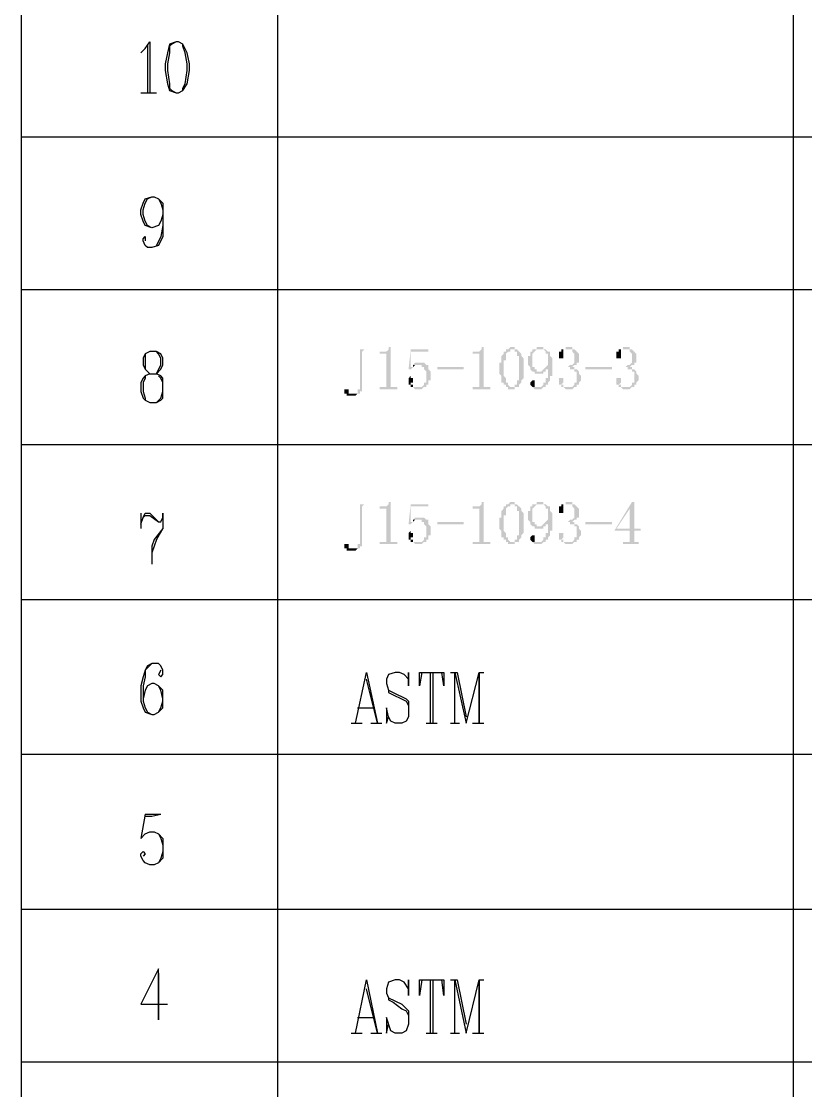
# Model space of a CAD drawing. Extents: x 51 to 246, y 3 to 417.
# Drawn here: x 183.56 to 198.56, y 42.08 to 62.54 of the extents above; entities that cross this region are included whole.
import ezdxf

# ---------------------------------------------------------------- set-up
doc = ezdxf.new("R2010")
doc.units = 0
doc.header["$MEASUREMENT"] = 0
doc.layers.add('_____1', color=160, linetype='Continuous')

msp = doc.modelspace()

# ---------------------------------------------------------------- hatches: boundary and pattern name
at = {"layer": '_____1'}
for points in [[(190.246, 56.26), (189.865, 56.26), (190.034, 56.26), (190.034, 55.499), (189.992, 55.499), (189.992, 55.414), (189.907, 55.414), (190.034, 55.414), (190.034, 55.456), (190.077, 55.456), (190.077, 56.218), (190.119, 56.26)], [(192.955, 56.303), (192.913, 56.303), (192.871, 56.26), (192.828, 56.26), (192.998, 56.26), (192.998, 56.218), (193.04, 56.218), (193.04, 56.134), (193.082, 56.134), (193.082, 55.668), (193.04, 55.668), (193.04, 55.583), (192.998, 55.583), (192.998, 55.541), (192.955, 55.541), (193.082, 55.541), (193.082, 55.583), (193.125, 55.626), (193.125, 55.668), (193.167, 55.71), (193.167, 56.091), (193.125, 56.134), (193.125, 56.176), (193.04, 56.26), (192.998, 56.26), (192.998, 56.303)], [(193.59, 56.26), (193.463, 56.26), (193.548, 56.26), (193.59, 56.218), (193.59, 56.176), (193.633, 56.176), (193.633, 55.964), (193.59, 55.922), (193.633, 55.922), (193.633, 55.71), (193.59, 55.71), (193.59, 55.626), (193.548, 55.626), (193.548, 55.583), (193.506, 55.541), (193.336, 55.541), (193.379, 55.499), (193.506, 55.499), (193.548, 55.541), (193.59, 55.541), (193.59, 55.583), (193.633, 55.583), (193.633, 55.626), (193.675, 55.668), (193.675, 55.753), (193.717, 55.753), (193.717, 56.091), (193.675, 56.134), (193.675, 56.218), (193.633, 56.218)], [(191.516, 55.922), (192.024, 55.922), (192.024, 55.88), (191.516, 55.88)], [(194.352, 55.922), (194.86, 55.922), (194.86, 55.88), (194.352, 55.88)], [(193.887, 55.71), (193.844, 55.71), (193.844, 55.583), (193.887, 55.583), (193.887, 55.541), (193.929, 55.541), (193.971, 55.499), (194.098, 55.499), (194.141, 55.541), (193.929, 55.541), (193.929, 55.583), (193.887, 55.583), (193.929, 55.626), (193.929, 55.71)], [(194.987, 55.71), (194.945, 55.71), (194.945, 55.583), (194.987, 55.583), (194.987, 55.541), (195.03, 55.541), (195.072, 55.499), (195.199, 55.499), (195.241, 55.541), (195.03, 55.541), (195.03, 55.583), (194.987, 55.583), (195.03, 55.626), (195.03, 55.71)], [(190.246, 53.297), (189.865, 53.297), (190.034, 53.297), (190.034, 52.535), (189.992, 52.535), (189.992, 52.451), (189.907, 52.451), (190.034, 52.451), (190.034, 52.493), (190.077, 52.493), (190.077, 53.255), (190.119, 53.297)], [(192.955, 53.34), (192.913, 53.34), (192.871, 53.297), (192.828, 53.297), (192.998, 53.297), (192.998, 53.255), (193.04, 53.255), (193.04, 53.17), (193.082, 53.17), (193.082, 52.705), (193.04, 52.705), (193.04, 52.62), (192.998, 52.62), (192.998, 52.578), (192.955, 52.578), (193.082, 52.578), (193.082, 52.62), (193.125, 52.662), (193.125, 52.705), (193.167, 52.747), (193.167, 53.128), (193.125, 53.17), (193.125, 53.213), (193.04, 53.297), (192.998, 53.297), (192.998, 53.34)], [(193.59, 53.297), (193.463, 53.297), (193.548, 53.297), (193.59, 53.255), (193.59, 53.213), (193.633, 53.213), (193.633, 53.001), (193.59, 52.959), (193.633, 52.959), (193.633, 52.747), (193.59, 52.747), (193.59, 52.662), (193.548, 52.662), (193.548, 52.62), (193.506, 52.578), (193.336, 52.578), (193.379, 52.535), (193.506, 52.535), (193.548, 52.578), (193.59, 52.578), (193.59, 52.62), (193.633, 52.62), (193.633, 52.662), (193.675, 52.705), (193.675, 52.789), (193.717, 52.789), (193.717, 53.128), (193.675, 53.17), (193.675, 53.255), (193.633, 53.255)], [(191.516, 52.959), (192.024, 52.959), (192.024, 52.916), (191.516, 52.916)], [(194.352, 52.959), (194.86, 52.959), (194.86, 52.916), (194.352, 52.916)], [(193.887, 52.747), (193.844, 52.747), (193.844, 52.62), (193.887, 52.62), (193.887, 52.578), (193.929, 52.578), (193.971, 52.535), (194.098, 52.535), (194.141, 52.578), (193.929, 52.578), (193.929, 52.62), (193.887, 52.62), (193.929, 52.662), (193.929, 52.747)]]:
    msp.add_hatch(color=7, dxfattribs=at).paths.add_polyline_path(points)
for points in [[(190.627, 56.303), (190.585, 56.303), (190.585, 56.26), (190.542, 56.218), (190.415, 56.218), (190.415, 56.176), (190.542, 56.176), (190.542, 55.541), (190.415, 55.541), (190.415, 55.499), (190.754, 55.499), (190.754, 55.541), (190.627, 55.541), (190.627, 55.626)], [(191.347, 56.26), (191.008, 56.26), (190.966, 55.88), (191.008, 55.88), (191.05, 55.922), (191.008, 55.922), (191.008, 56.218), (191.347, 56.218)], [(192.405, 56.303), (192.363, 56.303), (192.363, 56.26), (192.32, 56.218), (192.193, 56.218), (192.193, 56.176), (192.32, 56.176), (192.32, 55.541), (192.193, 55.541), (192.193, 55.499), (192.532, 55.499), (192.532, 55.541), (192.405, 55.541), (192.405, 55.626)], [(192.828, 56.26), (192.828, 56.218), (192.786, 56.218), (192.786, 56.176), (192.744, 56.134), (192.744, 56.007), (192.701, 56.007), (192.701, 55.795), (192.744, 55.753), (192.744, 55.626), (192.786, 55.626), (192.786, 55.583), (192.828, 55.583), (192.828, 55.541), (192.871, 55.541), (192.871, 55.499), (192.998, 55.499), (192.998, 55.541), (193.04, 55.541), (192.913, 55.541), (192.871, 55.583), (192.871, 55.626), (192.828, 55.626), (192.828, 55.71), (192.786, 55.753), (192.786, 56.049), (192.828, 56.049), (192.828, 56.176), (192.871, 56.218), (192.913, 56.218), (192.913, 56.26), (192.955, 56.26)], [(193.463, 56.303), (193.421, 56.303), (193.421, 56.26), (193.336, 56.26), (193.336, 56.218), (193.294, 56.218), (193.294, 56.134), (193.252, 56.134), (193.252, 55.964), (193.294, 55.922), (193.294, 55.88), (193.336, 55.837), (193.463, 55.837), (193.421, 55.837), (193.421, 55.88), (193.379, 55.88), (193.379, 55.922), (193.336, 55.922), (193.336, 56.176), (193.421, 56.26), (193.59, 56.26), (193.548, 56.26), (193.548, 56.303), (193.506, 56.303)], [(193.929, 56.26), (193.887, 56.26), (193.887, 56.218), (193.844, 56.218), (193.844, 56.091), (193.929, 56.091), (193.929, 56.26), (194.014, 56.26)], [(194.014, 56.303), (193.971, 56.303), (193.971, 56.26), (193.929, 56.26), (194.098, 56.26), (194.098, 56.218), (194.141, 56.176), (194.141, 56.007), (194.098, 55.964), (194.056, 55.964), (194.014, 55.922), (193.971, 55.922), (194.056, 55.922), (194.056, 55.88), (194.141, 55.88), (194.141, 55.837), (194.183, 55.837), (194.183, 55.626), (194.141, 55.626), (194.141, 55.583), (194.098, 55.541), (194.014, 55.541), (194.183, 55.541), (194.183, 55.583), (194.225, 55.583), (194.225, 55.626), (194.268, 55.668), (194.268, 55.753), (194.225, 55.795), (194.225, 55.837), (194.183, 55.88), (194.141, 55.88), (194.141, 55.922), (194.098, 55.922), (194.141, 55.964), (194.183, 55.964), (194.183, 56.007), (194.225, 56.007), (194.225, 56.176), (194.141, 56.26), (194.098, 56.26), (194.098, 56.303), (194.056, 56.303)], [(195.03, 56.26), (194.987, 56.26), (194.987, 56.218), (194.945, 56.218), (194.945, 56.091), (195.03, 56.091), (195.03, 56.26), (195.114, 56.26)], [(195.114, 56.303), (195.072, 56.303), (195.072, 56.26), (195.03, 56.26), (195.199, 56.26), (195.199, 56.218), (195.241, 56.176), (195.241, 56.007), (195.199, 55.964), (195.157, 55.964), (195.114, 55.922), (195.072, 55.922), (195.157, 55.922), (195.157, 55.88), (195.241, 55.88), (195.241, 55.837), (195.284, 55.837), (195.284, 55.626), (195.241, 55.626), (195.241, 55.583), (195.199, 55.541), (195.114, 55.541), (195.284, 55.541), (195.284, 55.583), (195.326, 55.583), (195.326, 55.626), (195.368, 55.668), (195.368, 55.753), (195.326, 55.795), (195.326, 55.837), (195.284, 55.88), (195.241, 55.88), (195.241, 55.922), (195.199, 55.922), (195.241, 55.964), (195.284, 55.964), (195.284, 56.007), (195.326, 56.007), (195.326, 56.176), (195.241, 56.26), (195.199, 56.26), (195.199, 56.303), (195.157, 56.303)], [(191.05, 55.964), (191.05, 55.922), (191.008, 55.922), (191.05, 55.922), (191.093, 55.964), (191.177, 55.964)], [(191.177, 56.007), (191.093, 56.007), (191.05, 55.964), (191.22, 55.964), (191.22, 55.922), (191.262, 55.922), (191.262, 55.88), (191.304, 55.837), (191.304, 55.626), (191.262, 55.626), (191.262, 55.583), (191.22, 55.541), (191.05, 55.541), (191.093, 55.499), (191.22, 55.499), (191.262, 55.541), (191.304, 55.541), (191.304, 55.583), (191.347, 55.583), (191.347, 55.668), (191.389, 55.668), (191.389, 55.837), (191.347, 55.88), (191.347, 55.964), (191.304, 55.964), (191.262, 56.007), (191.22, 56.007)], [(193.59, 55.922), (193.506, 55.837), (193.336, 55.837), (193.379, 55.837), (193.379, 55.795), (193.548, 55.795), (193.548, 55.837), (193.59, 55.837), (193.59, 55.88), (193.633, 55.88), (193.633, 55.922)], [(191.008, 55.753), (190.966, 55.71), (190.966, 55.583), (191.008, 55.583), (191.008, 55.541), (191.135, 55.541), (191.05, 55.541), (191.05, 55.583), (191.008, 55.583), (191.008, 55.626), (191.05, 55.626), (191.05, 55.71), (191.008, 55.71)], [(193.336, 55.668), (193.294, 55.626), (193.294, 55.583), (193.336, 55.541), (193.421, 55.541), (193.379, 55.541), (193.379, 55.668)], [(189.78, 55.499), (189.738, 55.499), (189.738, 55.414), (189.78, 55.414), (189.78, 55.372), (189.95, 55.372), (189.992, 55.414), (189.823, 55.414), (189.823, 55.499)], [(190.627, 53.34), (190.585, 53.34), (190.585, 53.297), (190.542, 53.255), (190.415, 53.255), (190.415, 53.213), (190.542, 53.213), (190.542, 52.578), (190.415, 52.578), (190.415, 52.535), (190.754, 52.535), (190.754, 52.578), (190.627, 52.578), (190.627, 52.662)], [(191.347, 53.297), (191.008, 53.297), (190.966, 52.916), (191.008, 52.916), (191.05, 52.959), (191.008, 52.959), (191.008, 53.255), (191.347, 53.255)], [(192.405, 53.34), (192.363, 53.34), (192.363, 53.297), (192.32, 53.255), (192.193, 53.255), (192.193, 53.213), (192.32, 53.213), (192.32, 52.578), (192.193, 52.578), (192.193, 52.535), (192.532, 52.535), (192.532, 52.578), (192.405, 52.578), (192.405, 52.662)], [(192.828, 53.297), (192.828, 53.255), (192.786, 53.255), (192.786, 53.213), (192.744, 53.17), (192.744, 53.043), (192.701, 53.043), (192.701, 52.832), (192.744, 52.789), (192.744, 52.662), (192.786, 52.662), (192.786, 52.62), (192.828, 52.62), (192.828, 52.578), (192.871, 52.578), (192.871, 52.535), (192.998, 52.535), (192.998, 52.578), (193.04, 52.578), (192.913, 52.578), (192.871, 52.62), (192.871, 52.662), (192.828, 52.662), (192.828, 52.747), (192.786, 52.789), (192.786, 53.085), (192.828, 53.085), (192.828, 53.213), (192.871, 53.255), (192.913, 53.255), (192.913, 53.297), (192.955, 53.297)], [(193.463, 53.34), (193.421, 53.34), (193.421, 53.297), (193.336, 53.297), (193.336, 53.255), (193.294, 53.255), (193.294, 53.17), (193.252, 53.17), (193.252, 53.001), (193.294, 52.959), (193.294, 52.916), (193.336, 52.874), (193.463, 52.874), (193.421, 52.874), (193.421, 52.916), (193.379, 52.916), (193.379, 52.959), (193.336, 52.959), (193.336, 53.213), (193.421, 53.297), (193.59, 53.297), (193.548, 53.297), (193.548, 53.34), (193.506, 53.34)], [(193.929, 53.297), (193.887, 53.297), (193.887, 53.255), (193.844, 53.255), (193.844, 53.128), (193.929, 53.128), (193.929, 53.297), (194.014, 53.297)], [(194.014, 53.34), (193.971, 53.34), (193.971, 53.297), (193.929, 53.297), (194.098, 53.297), (194.098, 53.255), (194.141, 53.213), (194.141, 53.043), (194.098, 53.001), (194.056, 53.001), (194.014, 52.959), (193.971, 52.959), (194.056, 52.959), (194.056, 52.916), (194.141, 52.916), (194.141, 52.874), (194.183, 52.874), (194.183, 52.662), (194.141, 52.662), (194.141, 52.62), (194.098, 52.578), (194.014, 52.578), (194.183, 52.578), (194.183, 52.62), (194.225, 52.62), (194.225, 52.662), (194.268, 52.705), (194.268, 52.789), (194.225, 52.832), (194.225, 52.874), (194.183, 52.916), (194.141, 52.916), (194.141, 52.959), (194.098, 52.959), (194.141, 53.001), (194.183, 53.001), (194.183, 53.043), (194.225, 53.043), (194.225, 53.213), (194.141, 53.297), (194.098, 53.297), (194.098, 53.34), (194.056, 53.34)], [(195.284, 53.34), (195.241, 53.34), (194.903, 52.789), (195.199, 52.789), (195.199, 52.578), (195.072, 52.578), (195.072, 52.535), (195.368, 52.535), (195.368, 52.578), (195.284, 52.578), (195.284, 52.789), (195.411, 52.789), (195.411, 52.832), (194.945, 52.832), (195.199, 53.213)], [(195.284, 53.34), (195.199, 53.213), (195.199, 52.832), (194.945, 52.832), (195.284, 52.832)], [(191.05, 53.001), (191.05, 52.959), (191.008, 52.959), (191.05, 52.959), (191.093, 53.001), (191.177, 53.001)], [(191.177, 53.043), (191.093, 53.043), (191.05, 53.001), (191.22, 53.001), (191.22, 52.959), (191.262, 52.959), (191.262, 52.916), (191.304, 52.874), (191.304, 52.662), (191.262, 52.662), (191.262, 52.62), (191.22, 52.578), (191.05, 52.578), (191.093, 52.535), (191.22, 52.535), (191.262, 52.578), (191.304, 52.578), (191.304, 52.62), (191.347, 52.62), (191.347, 52.705), (191.389, 52.705), (191.389, 52.874), (191.347, 52.916), (191.347, 53.001), (191.304, 53.001), (191.262, 53.043), (191.22, 53.043)], [(191.008, 52.789), (190.966, 52.747), (190.966, 52.62), (191.008, 52.62), (191.008, 52.578), (191.135, 52.578), (191.05, 52.578), (191.05, 52.62), (191.008, 52.62), (191.008, 52.662), (191.05, 52.662), (191.05, 52.747), (191.008, 52.747)], [(193.59, 52.959), (193.506, 52.874), (193.336, 52.874), (193.379, 52.874), (193.379, 52.832), (193.548, 52.832), (193.548, 52.874), (193.59, 52.874), (193.59, 52.916), (193.633, 52.916), (193.633, 52.959)], [(193.336, 52.705), (193.294, 52.662), (193.294, 52.62), (193.336, 52.578), (193.421, 52.578), (193.379, 52.578), (193.379, 52.705)], [(189.78, 52.535), (189.738, 52.535), (189.738, 52.451), (189.78, 52.451), (189.78, 52.408), (189.95, 52.408), (189.992, 52.451), (189.823, 52.451), (189.823, 52.535)]]:
    msp.add_hatch(color=7, dxfattribs=at).paths.add_polyline_path(points, is_closed=False)

# ---------------------------------------------------------------- linework, layer by layer
at = {"layer": '_____1', "color": 7}
for p, q in [((183.557, 28.829), (183.557, 148.928)), ((188.468, 28.829), (188.468, 148.928)), ((198.332, 28.829), (198.332, 148.928)), ((185.97, 62.103), (185.97, 61.171)), ((185.843, 61.171), (186.14, 61.171)), ((183.557, 60.325), (242.612, 60.325)), ((183.557, 57.404), (242.612, 57.404)), ((183.557, 54.44), (242.612, 54.44)), ((185.843, 53.128), (185.843, 52.832)), ((183.557, 51.477), (242.612, 51.477)), ((191.389, 49.106), (191.389, 50.08)), ((191.431, 50.08), (191.431, 49.106)), ((191.77, 50.08), (191.897, 50.08)), ((191.855, 49.106), (191.855, 50.08)), ((191.897, 50.08), (192.066, 49.233)), ((192.32, 50.08), (192.405, 50.08)), ((189.992, 49.403), (190.288, 49.403)), ((189.865, 49.106), (190.077, 49.106)), ((190.246, 49.106), (190.458, 49.106)), ((191.304, 49.106), (191.516, 49.106)), ((191.77, 49.106), (191.939, 49.106)), ((192.193, 49.106), (192.405, 49.106)), ((183.557, 48.513), (242.612, 48.513)), ((185.928, 47.371), (186.224, 47.371)), ((183.557, 45.55), (242.612, 45.55)), ((191.389, 43.18), (191.389, 44.196)), ((191.431, 44.196), (191.431, 43.18)), ((191.77, 44.196), (191.897, 44.196)), ((191.855, 43.18), (191.855, 44.196)), ((191.897, 44.196), (192.066, 43.349)), ((192.32, 44.196), (192.405, 44.196)), ((189.992, 43.476), (190.288, 43.476)), ((189.865, 43.18), (190.077, 43.18)), ((190.246, 43.18), (190.458, 43.18)), ((191.304, 43.18), (191.516, 43.18)), ((191.77, 43.18), (191.939, 43.18)), ((192.193, 43.18), (192.405, 43.18)), ((183.557, 42.629), (242.612, 42.629))]:
    msp.add_line(p, q, dxfattribs=at)
for points in [[(185.843, 61.933), (185.928, 62.018), (186.013, 62.145), (186.013, 61.171)], [(186.521, 62.145), (186.394, 62.103), (186.351, 61.933), (186.309, 61.722), (186.309, 61.595), (186.351, 61.341), (186.394, 61.213), (186.521, 61.171), (186.563, 61.171), (186.648, 61.213), (186.732, 61.341), (186.775, 61.595), (186.775, 61.722), (186.732, 61.933), (186.648, 62.103), (186.563, 62.145), (186.521, 62.145), (186.436, 62.103), (186.394, 62.06), (186.394, 61.933), (186.351, 61.722), (186.351, 61.595), (186.394, 61.341), (186.394, 61.256), (186.436, 61.213), (186.521, 61.171)], [(186.563, 61.171), (186.648, 61.213), (186.648, 61.256), (186.69, 61.341), (186.732, 61.595), (186.732, 61.722), (186.69, 61.933), (186.648, 62.06), (186.648, 62.103)], [(186.267, 58.843), (186.224, 58.716), (186.182, 58.631), (186.055, 58.589), (185.928, 58.631), (185.886, 58.716), (185.843, 58.843), (185.843, 58.928), (185.886, 59.055), (185.928, 59.139), (186.055, 59.182), (186.097, 59.182), (186.182, 59.139), (186.267, 59.055), (186.267, 58.42), (186.182, 58.25), (186.055, 58.208), (185.97, 58.208), (185.928, 58.25), (185.886, 58.335), (185.886, 58.377), (185.928, 58.42), (185.928, 58.335)], [(186.055, 58.589), (185.97, 58.631), (185.928, 58.716), (185.886, 58.843), (185.886, 58.928), (185.928, 59.055), (185.97, 59.139), (186.055, 59.182)], [(186.097, 59.182), (186.182, 59.139), (186.224, 59.055), (186.267, 58.928), (186.267, 58.631), (186.224, 58.42), (186.14, 58.25)], [(186.013, 56.218), (185.928, 56.176), (185.886, 56.091), (185.886, 55.964), (185.928, 55.88), (186.013, 55.795), (186.14, 55.795), (186.224, 55.88), (186.267, 55.964), (186.267, 56.091), (186.224, 56.176), (186.14, 56.218), (186.013, 56.218), (185.928, 56.176), (185.928, 55.88), (186.013, 55.795)], [(186.14, 55.795), (186.224, 55.964), (186.224, 56.091), (186.182, 56.176), (186.14, 56.218)], [(186.013, 55.795), (185.928, 55.753), (185.886, 55.71), (185.843, 55.626), (185.843, 55.456), (185.886, 55.329), (185.928, 55.287), (186.013, 55.245), (186.14, 55.245), (186.224, 55.287), (186.267, 55.329), (186.267, 55.71), (186.224, 55.753), (186.14, 55.795)], [(186.013, 55.795), (185.928, 55.753), (185.928, 55.71), (185.886, 55.626), (185.886, 55.456), (185.928, 55.329), (185.928, 55.287), (186.013, 55.245)], [(186.14, 55.245), (186.224, 55.329), (186.267, 55.456), (186.267, 55.626), (186.224, 55.71), (186.182, 55.753)], [(185.843, 52.916), (185.886, 53.043), (185.928, 53.128), (186.013, 53.128), (186.182, 52.959), (186.224, 52.959), (186.267, 53.043), (186.267, 53.128)], [(185.886, 53.043), (185.928, 53.085), (186.013, 53.085), (186.182, 52.959)], [(186.267, 53.128), (186.267, 52.832), (186.14, 52.62), (186.055, 52.366), (186.055, 52.154)], [(186.267, 52.832), (186.097, 52.62), (186.055, 52.493), (186.055, 52.154)], [(186.224, 50.122), (186.182, 50.038), (186.224, 49.995), (186.267, 50.038), (186.267, 50.122), (186.224, 50.207), (186.182, 50.249), (186.055, 50.249), (185.97, 50.207), (185.928, 50.122), (185.886, 49.995), (185.843, 49.826), (185.843, 49.53), (185.886, 49.403), (185.928, 49.318), (186.055, 49.276), (186.097, 49.276), (186.182, 49.318), (186.267, 49.403), (186.267, 49.741), (186.182, 49.826), (186.097, 49.868), (186.055, 49.868), (185.97, 49.826), (185.928, 49.741), (185.886, 49.572)], [(186.055, 50.249), (185.928, 50.122), (185.928, 49.995), (185.886, 49.826), (185.886, 49.53), (185.928, 49.403), (185.97, 49.318), (186.055, 49.276)], [(189.95, 49.106), (190.161, 50.08), (190.373, 49.106), (190.161, 49.953)], [(190.966, 49.953), (190.966, 50.08), (190.966, 49.826), (190.966, 49.953), (190.881, 50.038), (190.796, 50.08), (190.712, 50.08), (190.585, 50.038), (190.542, 49.953), (190.542, 49.868), (190.585, 49.741), (190.585, 49.699), (190.923, 49.53), (190.966, 49.445)], [(191.22, 50.08), (191.177, 49.826), (191.177, 50.08), (191.643, 50.08), (191.643, 49.826), (191.601, 50.08)], [(191.855, 50.08), (192.066, 49.106), (192.32, 50.08), (192.32, 49.106), (192.32, 50.08)], [(186.097, 49.276), (186.182, 49.318), (186.224, 49.403), (186.267, 49.53), (186.267, 49.572), (186.224, 49.741), (186.182, 49.826)], [(190.542, 49.868), (190.585, 49.741), (190.669, 49.699), (190.923, 49.572), (190.966, 49.53), (190.966, 49.233), (190.923, 49.149), (190.839, 49.106), (190.712, 49.106), (190.627, 49.149), (190.585, 49.233), (190.542, 49.403), (190.542, 49.106), (190.585, 49.233)], [(185.928, 47.371), (185.843, 46.905), (185.928, 46.99), (186.013, 47.032), (186.097, 47.032), (186.182, 46.99), (186.267, 46.905), (186.267, 46.524), (186.182, 46.439), (186.097, 46.397), (186.013, 46.397), (185.928, 46.439), (185.886, 46.482), (185.843, 46.566), (185.843, 46.609), (185.886, 46.651), (185.928, 46.609), (185.886, 46.566)], [(185.928, 47.328), (186.055, 47.328), (186.224, 47.371)], [(186.097, 47.032), (186.182, 46.99), (186.224, 46.905), (186.267, 46.778), (186.267, 46.651), (186.224, 46.524), (186.182, 46.439), (186.097, 46.397)], [(186.182, 44.323), (186.182, 43.434), (186.182, 44.407), (185.843, 43.73), (186.351, 43.73)], [(189.95, 43.18), (190.161, 44.196), (190.373, 43.18), (190.161, 44.026)], [(190.966, 44.026), (190.966, 44.196), (190.966, 43.899), (190.966, 44.026), (190.881, 44.153), (190.796, 44.196), (190.712, 44.196), (190.585, 44.153), (190.542, 44.026), (190.542, 43.942), (190.585, 43.857), (190.585, 43.815), (190.669, 43.772), (190.839, 43.645), (190.923, 43.603), (190.966, 43.518)], [(191.22, 44.196), (191.177, 43.899), (191.177, 44.196), (191.643, 44.196), (191.643, 43.899), (191.601, 44.196)], [(191.855, 44.196), (192.066, 43.18), (192.32, 44.196), (192.32, 43.18), (192.32, 44.196)], [(190.542, 43.942), (190.585, 43.857), (190.839, 43.73), (190.966, 43.603), (190.966, 43.349), (190.923, 43.222), (190.839, 43.18), (190.712, 43.18), (190.627, 43.222), (190.542, 43.476), (190.542, 43.18), (190.585, 43.349)]]:
    msp.add_lwpolyline(points, dxfattribs=at)

doc.saveas('drawing.dxf')
